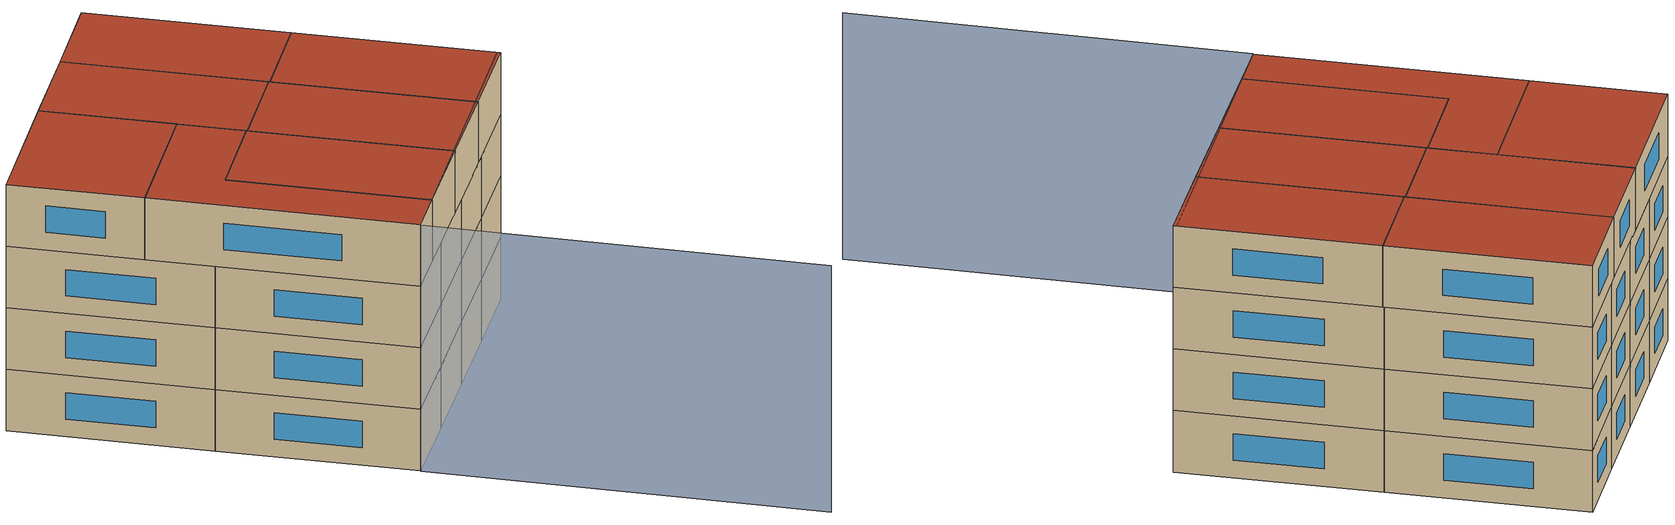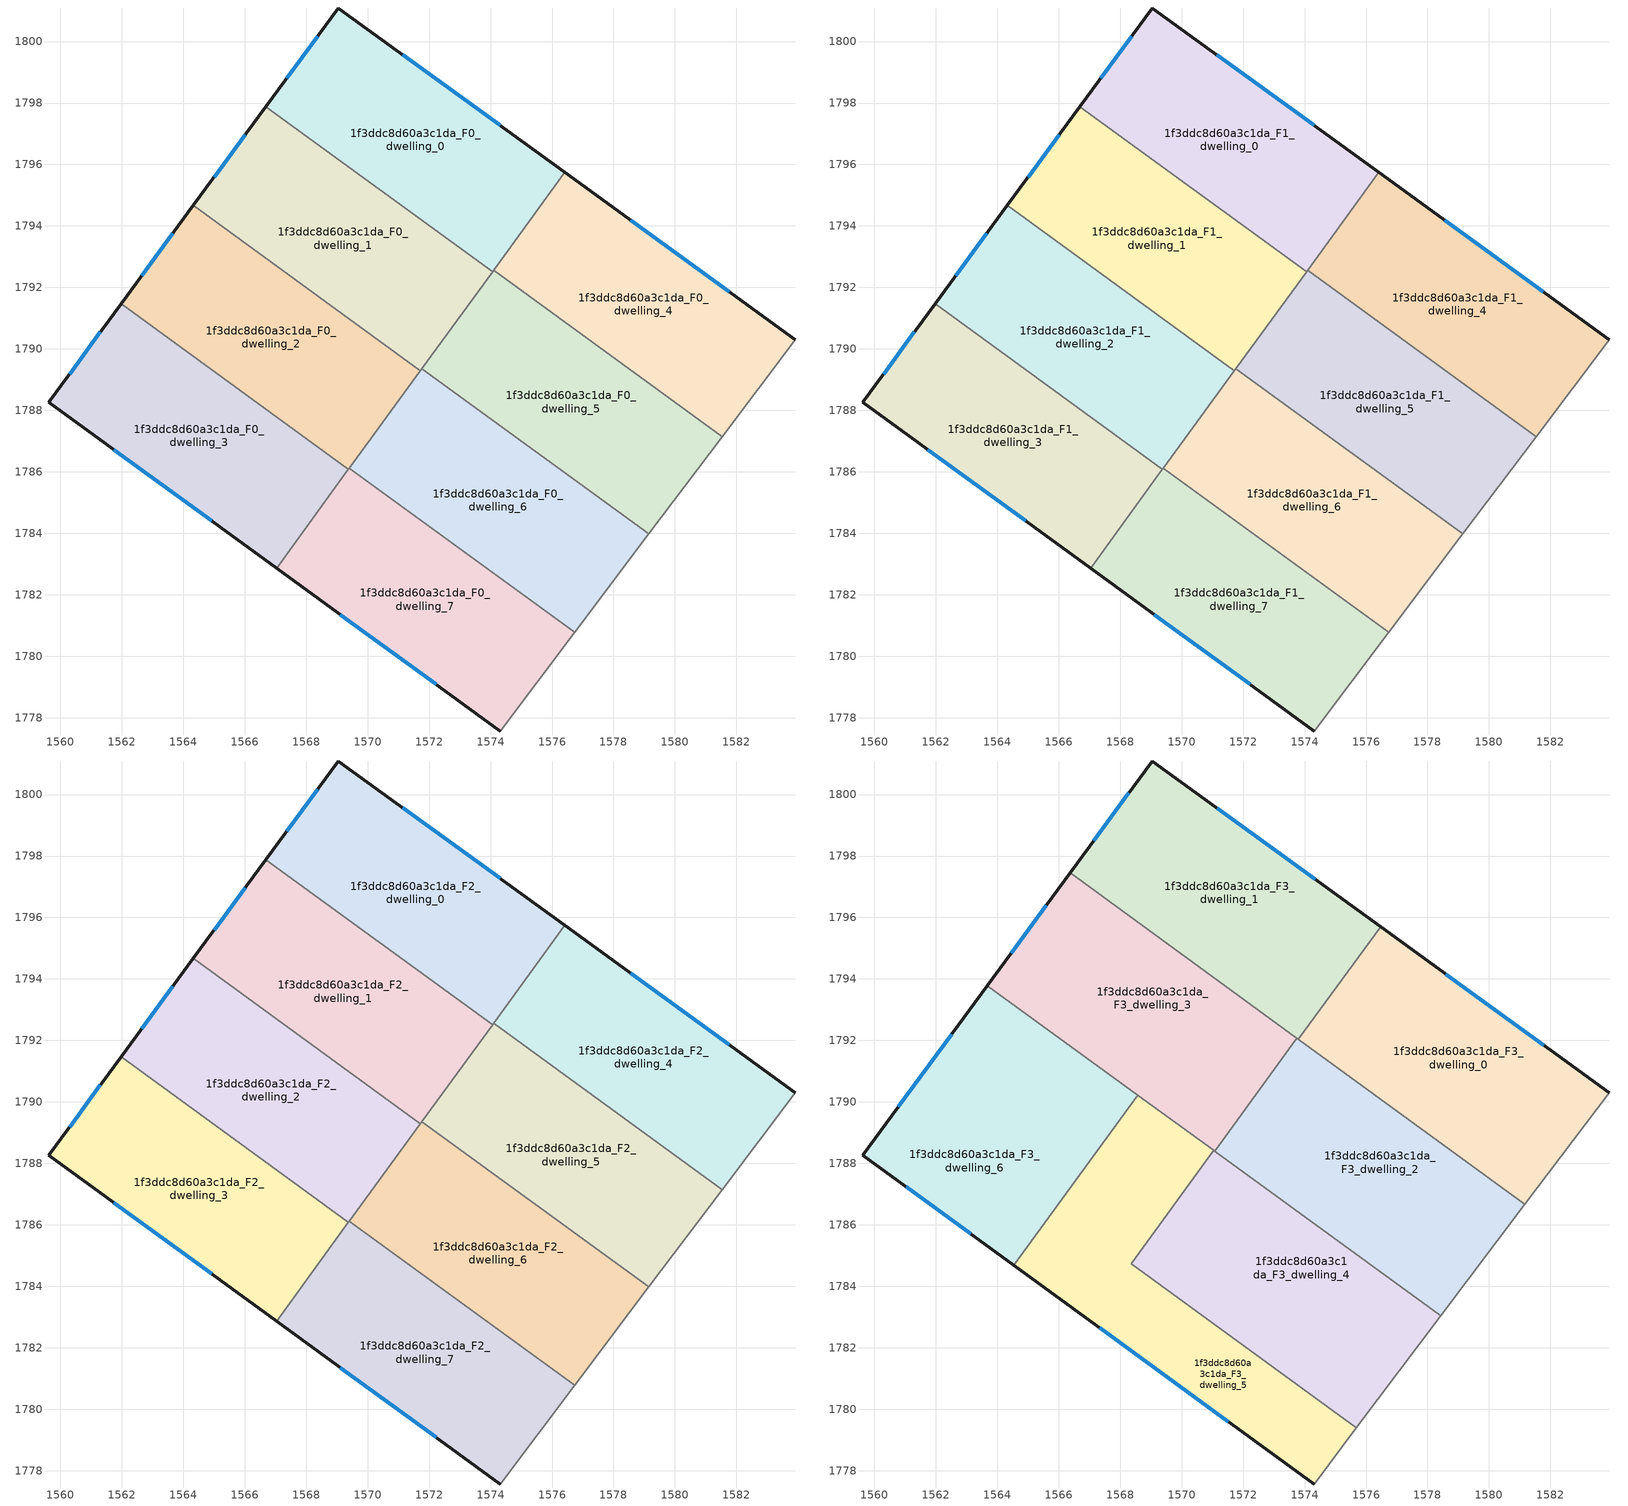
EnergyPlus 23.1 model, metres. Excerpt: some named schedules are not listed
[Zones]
1f3ddc8d60a3c1da_F0_dwelling_0
 floor ground (EU_floor_Construction): 1576.42,1795.74 1574.06,1792.51 1566.69,1797.88 1569.04,1801.09 z0
 wall outside (EU_wall_Construction): 1576.42,1795.74 1569.04,1801.09 1566.69,1797.88 z0:3
 wall to 1f3ddc8d60a3c1da_F0_dwelling_1 (EU_wall_Construction): 1566.69,1797.88 1574.06,1792.51 z0:3
 wall to 1f3ddc8d60a3c1da_F0_dwelling_4 (EU_wall_Construction): 1574.1,1792.56 1576.42,1795.74 z0:3
 wall to 1f3ddc8d60a3c1da_F0_dwelling_5 (EU_wall_Construction): 1574.06,1792.51 1574.1,1792.56 z0:3
 window (EU_Window_Construction): 1568.37,1800.17 1567.36,1798.8 / 1574.31,1797.27 1571.15,1799.56 z0.86:2.14
1f3ddc8d60a3c1da_F0_dwelling_1
 floor ground (EU_floor_Construction): 1574.06,1792.51 1571.72,1789.29 1564.33,1794.67 1566.69,1797.88 z0
 wall outside (EU_wall_Construction): 1566.69,1797.88 1564.33,1794.67 z0:3
 wall to 1f3ddc8d60a3c1da_F0_dwelling_2 (EU_wall_Construction): 1564.33,1794.67 1571.72,1789.29 z0:3
 wall to 1f3ddc8d60a3c1da_F0_dwelling_5 (EU_wall_Construction): 1571.76,1789.35 1574.06,1792.51 z0:3
 wall to 1f3ddc8d60a3c1da_F0_dwelling_6 (EU_wall_Construction): 1571.72,1789.29 1571.76,1789.35 z0:3
 window (EU_Window_Construction): 1566.01,1796.96 1565,1795.59 z0.86:2.14
1f3ddc8d60a3c1da_F0_dwelling_2
 floor ground (EU_floor_Construction): 1571.72,1789.29 1569.38,1786.07 1561.98,1791.46 1564.33,1794.67 z0
 wall outside (EU_wall_Construction): 1564.33,1794.67 1561.98,1791.46 z0:3
 wall to 1f3ddc8d60a3c1da_F0_dwelling_3 (EU_wall_Construction): 1561.98,1791.46 1569.38,1786.07 z0:3
 wall to 1f3ddc8d60a3c1da_F0_dwelling_6 (EU_wall_Construction): 1569.41,1786.12 1571.72,1789.29 z0:3
 wall to 1f3ddc8d60a3c1da_F0_dwelling_7 (EU_wall_Construction): 1569.38,1786.07 1569.41,1786.12 z0:3
 window (EU_Window_Construction): 1563.66,1793.75 1562.65,1792.38 z0.86:2.14
1f3ddc8d60a3c1da_F0_dwelling_3
 floor ground (EU_floor_Construction): 1569.38,1786.07 1567.04,1782.86 1559.63,1788.26 1561.98,1791.46 z0
 wall outside (EU_wall_Construction): 1561.98,1791.46 1559.63,1788.26 1567.04,1782.86 z0:3
 wall to 1f3ddc8d60a3c1da_F0_dwelling_7 (EU_wall_Construction): 1567.04,1782.86 1569.38,1786.07 z0:3
 window (EU_Window_Construction): 1561.74,1786.72 1564.92,1784.41 / 1561.31,1790.55 1560.3,1789.18 z0.86:2.14
1f3ddc8d60a3c1da_F0_dwelling_4
 floor ground (EU_floor_Construction): 1583.91,1790.3 1581.53,1787.15 1574.1,1792.56 1576.42,1795.74 z0
 wall outside (EU_wall_Construction): 1583.91,1790.3 1576.42,1795.74 z0:3
 wall to 1f3ddc8d60a3c1da_F0_dwelling_5 (EU_wall_Construction): 1574.1,1792.56 1581.53,1787.15 z0:3
 wall adiabatic (EU_wall_Construction): 1581.53,1787.15 1583.91,1790.3 z0:3
 window (EU_Window_Construction): 1581.77,1791.86 1578.56,1794.19 z0.86:2.14
1f3ddc8d60a3c1da_F0_dwelling_5
 floor ground (EU_floor_Construction): 1581.53,1787.15 1579.14,1783.97 1571.76,1789.35 1574.1,1792.56 z0
 wall to 1f3ddc8d60a3c1da_F0_dwelling_6 (EU_wall_Construction): 1571.76,1789.35 1579.14,1783.97 z0:3
 wall adiabatic (EU_wall_Construction): 1579.14,1783.97 1581.53,1787.15 z0:3
1f3ddc8d60a3c1da_F0_dwelling_6
 floor ground (EU_floor_Construction): 1579.14,1783.97 1576.74,1780.78 1569.41,1786.12 1571.76,1789.35 z0
 wall to 1f3ddc8d60a3c1da_F0_dwelling_7 (EU_wall_Construction): 1569.41,1786.12 1576.74,1780.78 z0:3
 wall adiabatic (EU_wall_Construction): 1576.74,1780.78 1579.14,1783.97 z0:3
1f3ddc8d60a3c1da_F0_dwelling_7
 floor ground (EU_floor_Construction): 1576.74,1780.78 1574.31,1777.56 1567.04,1782.86 1569.41,1786.12 z0
 wall outside (EU_wall_Construction): 1567.04,1782.86 1574.31,1777.56 z0:3
 wall adiabatic (EU_wall_Construction): 1574.31,1777.56 1576.74,1780.78 z0:3
 window (EU_Window_Construction): 1569.12,1781.35 1572.23,1779.08 z0.86:2.14
1f3ddc8d60a3c1da_F1_dwelling_0
 floor to 1f3ddc8d60a3c1da_F0_dwelling_0 (EU_floor_Construction): 1576.42,1795.74 1574.06,1792.51 1566.69,1797.88 1569.04,1801.09 z3
 wall outside (EU_wall_Construction): 1576.42,1795.74 1569.04,1801.09 1566.69,1797.88 z3:6
 wall to 1f3ddc8d60a3c1da_F1_dwelling_1 (EU_wall_Construction): 1566.69,1797.88 1574.06,1792.51 z3:6
 wall to 1f3ddc8d60a3c1da_F1_dwelling_4 (EU_wall_Construction): 1574.1,1792.56 1576.42,1795.74 z3:6
 wall to 1f3ddc8d60a3c1da_F1_dwelling_5 (EU_wall_Construction): 1574.06,1792.51 1574.1,1792.56 z3:6
 window (EU_Window_Construction): 1568.37,1800.17 1567.36,1798.8 / 1574.31,1797.27 1571.15,1799.56 z3.86:5.14
1f3ddc8d60a3c1da_F1_dwelling_1
 floor to 1f3ddc8d60a3c1da_F0_dwelling_1 (EU_floor_Construction): 1574.06,1792.51 1571.72,1789.29 1564.33,1794.67 1566.69,1797.88 z3
 wall outside (EU_wall_Construction): 1566.69,1797.88 1564.33,1794.67 z3:6
 wall to 1f3ddc8d60a3c1da_F1_dwelling_2 (EU_wall_Construction): 1564.33,1794.67 1571.72,1789.29 z3:6
 wall to 1f3ddc8d60a3c1da_F1_dwelling_5 (EU_wall_Construction): 1571.76,1789.35 1574.06,1792.51 z3:6
 wall to 1f3ddc8d60a3c1da_F1_dwelling_6 (EU_wall_Construction): 1571.72,1789.29 1571.76,1789.35 z3:6
 window (EU_Window_Construction): 1566.01,1796.96 1565,1795.59 z3.86:5.14
1f3ddc8d60a3c1da_F1_dwelling_2
 floor to 1f3ddc8d60a3c1da_F0_dwelling_2 (EU_floor_Construction): 1571.72,1789.29 1569.38,1786.07 1561.98,1791.46 1564.33,1794.67 z3
 wall outside (EU_wall_Construction): 1564.33,1794.67 1561.98,1791.46 z3:6
 wall to 1f3ddc8d60a3c1da_F1_dwelling_3 (EU_wall_Construction): 1561.98,1791.46 1569.38,1786.07 z3:6
 wall to 1f3ddc8d60a3c1da_F1_dwelling_6 (EU_wall_Construction): 1569.41,1786.12 1571.72,1789.29 z3:6
 wall to 1f3ddc8d60a3c1da_F1_dwelling_7 (EU_wall_Construction): 1569.38,1786.07 1569.41,1786.12 z3:6
 window (EU_Window_Construction): 1563.66,1793.75 1562.65,1792.38 z3.86:5.14
1f3ddc8d60a3c1da_F1_dwelling_3
 floor to 1f3ddc8d60a3c1da_F0_dwelling_3 (EU_floor_Construction): 1569.38,1786.07 1567.04,1782.86 1559.63,1788.26 1561.98,1791.46 z3
 wall outside (EU_wall_Construction): 1561.98,1791.46 1559.63,1788.26 1567.04,1782.86 z3:6
 wall to 1f3ddc8d60a3c1da_F1_dwelling_7 (EU_wall_Construction): 1567.04,1782.86 1569.38,1786.07 z3:6
 window (EU_Window_Construction): 1561.74,1786.72 1564.92,1784.41 / 1561.31,1790.55 1560.3,1789.18 z3.86:5.14
1f3ddc8d60a3c1da_F1_dwelling_4
 floor to 1f3ddc8d60a3c1da_F0_dwelling_4 (EU_floor_Construction): 1583.91,1790.3 1581.53,1787.15 1574.1,1792.56 1576.42,1795.74 z3
 wall outside (EU_wall_Construction): 1583.91,1790.3 1576.42,1795.74 z3:6
 wall to 1f3ddc8d60a3c1da_F1_dwelling_5 (EU_wall_Construction): 1574.1,1792.56 1581.53,1787.15 z3:6
 wall adiabatic (EU_wall_Construction): 1581.53,1787.15 1583.91,1790.3 z3:6
 window (EU_Window_Construction): 1581.77,1791.86 1578.56,1794.19 z3.86:5.14
1f3ddc8d60a3c1da_F1_dwelling_5
 floor to 1f3ddc8d60a3c1da_F0_dwelling_5 (EU_floor_Construction): 1581.53,1787.15 1579.14,1783.97 1571.76,1789.35 1574.1,1792.56 z3
 wall to 1f3ddc8d60a3c1da_F1_dwelling_6 (EU_wall_Construction): 1571.76,1789.35 1579.14,1783.97 z3:6
 wall adiabatic (EU_wall_Construction): 1579.14,1783.97 1581.53,1787.15 z3:6
1f3ddc8d60a3c1da_F1_dwelling_6
 floor to 1f3ddc8d60a3c1da_F0_dwelling_6 (EU_floor_Construction): 1579.14,1783.97 1576.74,1780.78 1569.41,1786.12 1571.76,1789.35 z3
 wall to 1f3ddc8d60a3c1da_F1_dwelling_7 (EU_wall_Construction): 1569.41,1786.12 1576.74,1780.78 z3:6
 wall adiabatic (EU_wall_Construction): 1576.74,1780.78 1579.14,1783.97 z3:6
1f3ddc8d60a3c1da_F1_dwelling_7
 floor to 1f3ddc8d60a3c1da_F0_dwelling_7 (EU_floor_Construction): 1576.74,1780.78 1574.31,1777.56 1567.04,1782.86 1569.41,1786.12 z3
 wall outside (EU_wall_Construction): 1567.04,1782.86 1574.31,1777.56 z3:6
 wall adiabatic (EU_wall_Construction): 1574.31,1777.56 1576.74,1780.78 z3:6
 window (EU_Window_Construction): 1569.12,1781.35 1572.23,1779.08 z3.86:5.14
1f3ddc8d60a3c1da_F2_dwelling_0
 floor to 1f3ddc8d60a3c1da_F1_dwelling_0 (EU_floor_Construction): 1576.42,1795.74 1574.06,1792.51 1566.69,1797.88 1569.04,1801.09 z6
 wall outside (EU_wall_Construction): 1576.42,1795.74 1569.04,1801.09 1566.69,1797.88 z6:9
 wall to 1f3ddc8d60a3c1da_F2_dwelling_1 (EU_wall_Construction): 1566.69,1797.88 1574.06,1792.51 z6:9
 wall to 1f3ddc8d60a3c1da_F2_dwelling_4 (EU_wall_Construction): 1574.1,1792.56 1576.42,1795.74 z6:9
 wall to 1f3ddc8d60a3c1da_F2_dwelling_5 (EU_wall_Construction): 1574.06,1792.51 1574.1,1792.56 z6:9
 window (EU_Window_Construction): 1568.37,1800.17 1567.36,1798.8 / 1574.31,1797.27 1571.15,1799.56 z6.86:8.14
1f3ddc8d60a3c1da_F2_dwelling_1
 floor to 1f3ddc8d60a3c1da_F1_dwelling_1 (EU_floor_Construction): 1574.06,1792.51 1571.72,1789.29 1564.33,1794.67 1566.69,1797.88 z6
 wall outside (EU_wall_Construction): 1566.69,1797.88 1564.33,1794.67 z6:9
 wall to 1f3ddc8d60a3c1da_F2_dwelling_2 (EU_wall_Construction): 1564.33,1794.67 1571.72,1789.29 z6:9
 wall to 1f3ddc8d60a3c1da_F2_dwelling_5 (EU_wall_Construction): 1571.76,1789.35 1574.06,1792.51 z6:9
 wall to 1f3ddc8d60a3c1da_F2_dwelling_6 (EU_wall_Construction): 1571.72,1789.29 1571.76,1789.35 z6:9
 window (EU_Window_Construction): 1566.01,1796.96 1565,1795.59 z6.86:8.14
1f3ddc8d60a3c1da_F2_dwelling_2
 floor to 1f3ddc8d60a3c1da_F1_dwelling_2 (EU_floor_Construction): 1571.72,1789.29 1569.38,1786.07 1561.98,1791.46 1564.33,1794.67 z6
 wall outside (EU_wall_Construction): 1564.33,1794.67 1561.98,1791.46 z6:9
 wall to 1f3ddc8d60a3c1da_F2_dwelling_3 (EU_wall_Construction): 1561.98,1791.46 1569.38,1786.07 z6:9
 wall to 1f3ddc8d60a3c1da_F2_dwelling_6 (EU_wall_Construction): 1569.41,1786.12 1571.72,1789.29 z6:9
 wall to 1f3ddc8d60a3c1da_F2_dwelling_7 (EU_wall_Construction): 1569.38,1786.07 1569.41,1786.12 z6:9
 window (EU_Window_Construction): 1563.66,1793.75 1562.65,1792.38 z6.86:8.14
1f3ddc8d60a3c1da_F2_dwelling_3
 floor to 1f3ddc8d60a3c1da_F1_dwelling_3 (EU_floor_Construction): 1569.38,1786.07 1567.04,1782.86 1559.63,1788.26 1561.98,1791.46 z6
 wall outside (EU_wall_Construction): 1561.98,1791.46 1559.63,1788.26 1567.04,1782.86 z6:9
 wall to 1f3ddc8d60a3c1da_F2_dwelling_7 (EU_wall_Construction): 1567.04,1782.86 1569.38,1786.07 z6:9
 window (EU_Window_Construction): 1561.74,1786.72 1564.92,1784.41 / 1561.31,1790.55 1560.3,1789.18 z6.86:8.14
1f3ddc8d60a3c1da_F2_dwelling_4
 floor to 1f3ddc8d60a3c1da_F1_dwelling_4 (EU_floor_Construction): 1583.91,1790.3 1581.53,1787.15 1574.1,1792.56 1576.42,1795.74 z6
 wall outside (EU_wall_Construction): 1583.91,1790.3 1576.42,1795.74 z6:9
 wall to 1f3ddc8d60a3c1da_F2_dwelling_5 (EU_wall_Construction): 1574.1,1792.56 1581.53,1787.15 z6:9
 wall adiabatic (EU_wall_Construction): 1581.53,1787.15 1583.91,1790.3 z6:9
 window (EU_Window_Construction): 1581.77,1791.86 1578.56,1794.19 z6.86:8.14
 ceiling adiabatic (EU_roof_Construction): 1581.53,1787.15 1583.91,1790.3 1576.47,1795.7 1574.15,1792.52 z9
1f3ddc8d60a3c1da_F2_dwelling_5
 floor to 1f3ddc8d60a3c1da_F1_dwelling_5 (EU_floor_Construction): 1581.53,1787.15 1579.14,1783.97 1571.76,1789.35 1574.1,1792.56 z6
 wall to 1f3ddc8d60a3c1da_F2_dwelling_6 (EU_wall_Construction): 1571.76,1789.35 1579.14,1783.97 z6:9
 wall adiabatic (EU_wall_Construction): 1579.14,1783.97 1581.53,1787.15 z6:9
 ceiling adiabatic (EU_roof_Construction): 1579.14,1783.97 1581.53,1787.15 1581.17,1786.67 1573.75,1792.08 1571.76,1789.35 z9
1f3ddc8d60a3c1da_F2_dwelling_6
 floor to 1f3ddc8d60a3c1da_F1_dwelling_6 (EU_floor_Construction): 1579.14,1783.97 1576.74,1780.78 1569.41,1786.12 1571.76,1789.35 z6
 wall to 1f3ddc8d60a3c1da_F2_dwelling_7 (EU_wall_Construction): 1569.41,1786.12 1576.74,1780.78 z6:9
 wall adiabatic (EU_wall_Construction): 1576.74,1780.78 1579.14,1783.97 z6:9
1f3ddc8d60a3c1da_F2_dwelling_7
 floor to 1f3ddc8d60a3c1da_F1_dwelling_7 (EU_floor_Construction): 1576.74,1780.78 1574.31,1777.56 1567.04,1782.86 1569.41,1786.12 z6
 wall outside (EU_wall_Construction): 1567.04,1782.86 1574.31,1777.56 z6:9
 wall adiabatic (EU_wall_Construction): 1574.31,1777.56 1576.74,1780.78 z6:9
 window (EU_Window_Construction): 1569.12,1781.35 1572.23,1779.08 z6.86:8.14
1f3ddc8d60a3c1da_F3_dwelling_0
 floor adiabatic (EU_floor_Construction): 1583.91,1790.3 1581.53,1787.15 1574.15,1792.52 1576.47,1795.7 z9
 floor to 1f3ddc8d60a3c1da_F2_dwelling_5 (EU_floor_Construction): 1581.53,1787.15 1581.17,1786.67 1573.8,1792.04 1574.15,1792.52 z9
 wall outside (EU_wall_Construction): 1583.91,1790.3 1576.47,1795.7 z9:12
 wall adiabatic (EU_wall_Construction): 1581.17,1786.67 1583.91,1790.3 z9:12
 wall to 1f3ddc8d60a3c1da_F3_dwelling_1 (EU_wall_Construction): 1576.47,1795.7 1573.8,1792.04 z9:12
 wall to 1f3ddc8d60a3c1da_F3_dwelling_2 (EU_wall_Construction): 1573.8,1792.04 1581.17,1786.67 z9:12
 window (EU_Window_Construction): 1581.78,1791.85 1578.6,1794.16 z9.86:11.14
 roof outside (EU_roof_Construction): 1581.17,1786.67 1583.91,1790.3 1576.47,1795.7 1573.8,1792.04 z12
1f3ddc8d60a3c1da_F3_dwelling_1
 floor to 1f3ddc8d60a3c1da_F2_dwelling_0 (EU_floor_Construction): 1576.42,1795.74 1574.06,1792.51 1566.69,1797.88 1569.04,1801.09 z9
 floor to 1f3ddc8d60a3c1da_F2_dwelling_1 (EU_floor_Construction): 1574.06,1792.51 1573.75,1792.08 1566.37,1797.45 1566.69,1797.88 z9
 floor to 1f3ddc8d60a3c1da_F2_dwelling_4 (EU_floor_Construction): 1576.47,1795.7 1574.15,1792.52 1574.1,1792.56 1576.42,1795.74 z9
 floor to 1f3ddc8d60a3c1da_F2_dwelling_5 (EU_floor_Construction): 1574.15,1792.52 1573.8,1792.04 1573.75,1792.08 1574.1,1792.56 z9
 wall outside (EU_wall_Construction): 1576.47,1795.7 1569.04,1801.09 1566.37,1797.45 z9:12
 wall to 1f3ddc8d60a3c1da_F3_dwelling_3 (EU_wall_Construction): 1566.37,1797.45 1573.75,1792.07 z9:12
 wall to 1f3ddc8d60a3c1da_F3_dwelling_2 (EU_wall_Construction): 1573.75,1792.07 1573.8,1792.04 z9:12
 window (EU_Window_Construction): 1574.35,1797.24 1571.17,1799.55 / 1568.28,1800.05 1567.13,1798.49 z9.86:11.14
 roof outside (EU_roof_Construction): 1573.8,1792.04 1576.47,1795.7 1569.04,1801.09 1566.37,1797.45 z12
1f3ddc8d60a3c1da_F3_dwelling_2
 floor adiabatic (EU_floor_Construction): 1581.17,1786.67 1579.14,1783.97 1571.77,1789.35 1573.75,1792.07 z9
 floor to 1f3ddc8d60a3c1da_F2_dwelling_6 (EU_floor_Construction): 1579.14,1783.97 1578.43,1783.04 1571.08,1788.4 1571.77,1789.35 z9
 wall adiabatic (EU_wall_Construction): 1578.43,1783.04 1581.17,1786.67 z9:12
 wall to 1f3ddc8d60a3c1da_F3_dwelling_3 (EU_wall_Construction): 1573.75,1792.07 1571.08,1788.4 z9:12
 wall to 1f3ddc8d60a3c1da_F3_dwelling_4 (EU_wall_Construction): 1571.08,1788.4 1578.43,1783.04 z9:12
 roof outside (EU_roof_Construction): 1578.43,1783.04 1581.17,1786.67 1573.75,1792.07 1571.08,1788.4 z12
1f3ddc8d60a3c1da_F3_dwelling_3
 floor to 1f3ddc8d60a3c1da_F2_dwelling_1 (EU_floor_Construction): 1573.75,1792.08 1571.72,1789.29 1564.33,1794.67 1566.37,1797.45 z9
 floor to 1f3ddc8d60a3c1da_F2_dwelling_2 (EU_floor_Construction): 1571.72,1789.29 1571.07,1788.4 1563.68,1793.78 1564.33,1794.67 z9
 wall outside (EU_wall_Construction): 1566.37,1797.45 1563.68,1793.78 z9:12
 wall to 1f3ddc8d60a3c1da_F3_dwelling_6 (EU_wall_Construction): 1563.68,1793.78 1568.58,1790.22 z9:12
 wall to 1f3ddc8d60a3c1da_F3_dwelling_5 (EU_wall_Construction): 1568.58,1790.22 1571.04,1788.42 z9:12
 wall to 1f3ddc8d60a3c1da_F3_dwelling_4 (EU_wall_Construction): 1571.04,1788.42 1571.08,1788.4 z9:12
 window (EU_Window_Construction): 1565.6,1796.4 1564.45,1794.83 z9.86:11.14
 roof outside (EU_roof_Construction): 1571.08,1788.4 1573.75,1792.07 1566.37,1797.45 1563.68,1793.78 z12
1f3ddc8d60a3c1da_F3_dwelling_4
 floor to 1f3ddc8d60a3c1da_F2_dwelling_6 (EU_floor_Construction): 1578.43,1783.04 1576.74,1780.78 1569.41,1786.12 1571.07,1788.4 z9
 floor to 1f3ddc8d60a3c1da_F2_dwelling_3 (EU_floor_Construction): 1569.38,1786.07 1568.38,1784.71 1568.35,1784.74 1569.34,1786.1 z9
 floor to 1f3ddc8d60a3c1da_F2_dwelling_7 (EU_floor_Construction): 1576.74,1780.78 1575.69,1779.39 1568.38,1784.71 1569.41,1786.12 z9
 floor to 1f3ddc8d60a3c1da_F2_dwelling_2 (EU_floor_Construction): 1571.07,1788.4 1569.38,1786.07 1569.34,1786.1 1571.04,1788.42 z9
 wall adiabatic (EU_wall_Construction): 1575.69,1779.39 1578.43,1783.04 z9:12
 wall to 1f3ddc8d60a3c1da_F3_dwelling_5 (EU_wall_Construction): 1571.04,1788.42 1568.35,1784.74 1575.69,1779.39 z9:12
 roof outside (EU_roof_Construction): 1575.69,1779.39 1578.43,1783.04 1571.04,1788.42 1568.35,1784.74 z12
1f3ddc8d60a3c1da_F3_dwelling_5
 floor to 1f3ddc8d60a3c1da_F2_dwelling_3 (EU_floor_Construction): 1569.34,1786.1 1568.35,1784.74 1568.38,1784.71 1567.04,1782.86 1564.54,1784.68 1566.88,1787.89 z9
 floor to 1f3ddc8d60a3c1da_F2_dwelling_7 (EU_floor_Construction): 1575.69,1779.39 1574.31,1777.56 1567.04,1782.86 1568.38,1784.71 z9
 floor to 1f3ddc8d60a3c1da_F2_dwelling_2 (EU_floor_Construction): 1571.04,1788.42 1569.34,1786.1 1566.88,1787.89 1568.58,1790.22 z9
 wall outside (EU_wall_Construction): 1564.54,1784.68 1574.31,1777.56 z9:12
 wall adiabatic (EU_wall_Construction): 1574.31,1777.56 1575.69,1779.39 z9:12
 wall to 1f3ddc8d60a3c1da_F3_dwelling_6 (EU_wall_Construction): 1568.58,1790.22 1564.54,1784.68 z9:12
 window (EU_Window_Construction): 1567.33,1782.65 1571.52,1779.6 z9.86:11.14
 roof outside (EU_roof_Construction): 1574.31,1777.56 1575.69,1779.39 1568.35,1784.74 1571.04,1788.42 1568.58,1790.22 1564.54,1784.68 z12
1f3ddc8d60a3c1da_F3_dwelling_6
 floor to 1f3ddc8d60a3c1da_F2_dwelling_2 (EU_floor_Construction): 1568.58,1790.22 1566.88,1787.89 1561.98,1791.46 1563.68,1793.78 z9
 floor to 1f3ddc8d60a3c1da_F2_dwelling_3 (EU_floor_Construction): 1566.88,1787.89 1564.54,1784.68 1559.63,1788.26 1561.98,1791.46 z9
 wall outside (EU_wall_Construction): 1563.68,1793.78 1559.63,1788.26 1564.54,1784.68 z9:12
 window (EU_Window_Construction): 1561.03,1787.24 1563.14,1785.7 / 1562.52,1792.21 1560.78,1789.84 z9.86:11.14
 roof outside (EU_roof_Construction): 1564.54,1784.68 1568.58,1790.22 1563.68,1793.78 1559.63,1788.26 z12
shading: 1588.77,1766.85 1574.29,1777.53 / 1574.29,1777.53 1583.74,1790.35 z0:12
[Building]
EU S2 Campaign: North Axis=0; Terrain=City; Solar Distribution=FullExterior
[Site:Location]
Helsinki-Vantaa.AP: Latitude=60.317; Longitude=24.963; Time Zone=2; Elevation=54.6
[SizingPeriod:WeatherFileDays]
AnnualSizingPeriod: Begin Month=1; Begin Day of Month=1; End Month=12; End Day of Month=31; Day of Week for Start Day=Monday; Use Weather File Daylight Saving Period=No; Use Weather File Rain and Snow Indicators=No
[MATERIAL]
EU_InternalMass_Material: Roughness=MediumRough; Thickness=0.1; Conductivity=1; Density=1800; Specific Heat=900; Thermal Absorptance=0.9; Solar Absorptance=0.7; Visible Absorptance=0.7
[MATERIAL:NOMASS] Roughness=MediumRough; Thermal Absorptance=0.9; Solar Absorptance=0.7; Visible Absorptance=0.7
Name | Thermal Resistance
EU_wall_NoMass | 1.10183
EU_roof_NoMass; EU_floor_NoMass | 1.70606
[WINDOWMATERIAL:SIMPLEGLAZINGSYSTEM]
EU_Window_SimpleGlazing: UFactor=3.11035; Solar Heat Gain Coefficient=0.8; Visible Transmittance=0.8
[CONSTRUCTION]
EU_wall_Construction: EU_wall_NoMass
EU_roof_Construction: EU_roof_NoMass
EU_floor_Construction: EU_floor_NoMass
EU_Window_Construction: EU_Window_SimpleGlazing
EU_InternalMass_Construction: EU_InternalMass_Material
[ZONE] Type=1; Multiplier=1; Ceiling Height=autocalculate; Floor Area=autocalculate; Part of Total Floor Area=Yes
Name | Volume
1f3ddc8d60a3c1da_F0_dwelling_0; 1f3ddc8d60a3c1da_F1_dwelling_0; 1f3ddc8d60a3c1da_F2_dwelling_0 | 109.147
1f3ddc8d60a3c1da_F3_dwelling_0 | 124.743
1f3ddc8d60a3c1da_F0_dwelling_1; 1f3ddc8d60a3c1da_F1_dwelling_1; 1f3ddc8d60a3c1da_F2_dwelling_1; 1f3ddc8d60a3c1da_F0_dwelling_7; 1f3ddc8d60a3c1da_F1_dwelling_7; 1f3ddc8d60a3c1da_F2_dwelling_7 | 109.14
1f3ddc8d60a3c1da_F3_dwelling_1 | 124.74
1f3ddc8d60a3c1da_F0_dwelling_2; 1f3ddc8d60a3c1da_F1_dwelling_2; 1f3ddc8d60a3c1da_F2_dwelling_2; 1f3ddc8d60a3c1da_F0_dwelling_3; 1f3ddc8d60a3c1da_F1_dwelling_3; 1f3ddc8d60a3c1da_F2_dwelling_3 | 109.143
1f3ddc8d60a3c1da_F3_dwelling_2 | 124.723
1f3ddc8d60a3c1da_F3_dwelling_3 | 124.733
1f3ddc8d60a3c1da_F0_dwelling_4; 1f3ddc8d60a3c1da_F1_dwelling_4; 1f3ddc8d60a3c1da_F2_dwelling_4 | 109.144
1f3ddc8d60a3c1da_F3_dwelling_4 | 124.736
1f3ddc8d60a3c1da_F0_dwelling_5; 1f3ddc8d60a3c1da_F1_dwelling_5; 1f3ddc8d60a3c1da_F2_dwelling_5 | 109.131
1f3ddc8d60a3c1da_F3_dwelling_5 | 124.728
1f3ddc8d60a3c1da_F0_dwelling_6; 1f3ddc8d60a3c1da_F1_dwelling_6; 1f3ddc8d60a3c1da_F2_dwelling_6 | 109.139
1f3ddc8d60a3c1da_F3_dwelling_6 | 124.744
[INTERNALMASS] Construction=EU_InternalMass_Construction
Name | Zone or ZoneList | Surface Area
1f3ddc8d60a3c1da_F0_dwelling_0_EU_InternalMass | 1f3ddc8d60a3c1da_F0_dwelling_0 | 36.3824
1f3ddc8d60a3c1da_F0_dwelling_1_EU_InternalMass | 1f3ddc8d60a3c1da_F0_dwelling_1 | 36.3804
1f3ddc8d60a3c1da_F0_dwelling_2_EU_InternalMass | 1f3ddc8d60a3c1da_F0_dwelling_2 | 36.381
1f3ddc8d60a3c1da_F0_dwelling_3_EU_InternalMass | 1f3ddc8d60a3c1da_F0_dwelling_3 | 36.3808
1f3ddc8d60a3c1da_F0_dwelling_4_EU_InternalMass | 1f3ddc8d60a3c1da_F0_dwelling_4 | 36.3813
1f3ddc8d60a3c1da_F0_dwelling_5_EU_InternalMass | 1f3ddc8d60a3c1da_F0_dwelling_5 | 36.3771
1f3ddc8d60a3c1da_F0_dwelling_6_EU_InternalMass | 1f3ddc8d60a3c1da_F0_dwelling_6 | 36.3791
1f3ddc8d60a3c1da_F0_dwelling_7_EU_InternalMass | 1f3ddc8d60a3c1da_F0_dwelling_7 | 36.38
1f3ddc8d60a3c1da_F1_dwelling_0_EU_InternalMass | 1f3ddc8d60a3c1da_F1_dwelling_0 | 36.3824
1f3ddc8d60a3c1da_F1_dwelling_1_EU_InternalMass | 1f3ddc8d60a3c1da_F1_dwelling_1 | 36.3804
1f3ddc8d60a3c1da_F1_dwelling_2_EU_InternalMass | 1f3ddc8d60a3c1da_F1_dwelling_2 | 36.381
1f3ddc8d60a3c1da_F1_dwelling_3_EU_InternalMass | 1f3ddc8d60a3c1da_F1_dwelling_3 | 36.3808
1f3ddc8d60a3c1da_F1_dwelling_4_EU_InternalMass | 1f3ddc8d60a3c1da_F1_dwelling_4 | 36.3813
1f3ddc8d60a3c1da_F1_dwelling_5_EU_InternalMass | 1f3ddc8d60a3c1da_F1_dwelling_5 | 36.3771
1f3ddc8d60a3c1da_F1_dwelling_6_EU_InternalMass | 1f3ddc8d60a3c1da_F1_dwelling_6 | 36.3791
1f3ddc8d60a3c1da_F1_dwelling_7_EU_InternalMass | 1f3ddc8d60a3c1da_F1_dwelling_7 | 36.38
1f3ddc8d60a3c1da_F2_dwelling_0_EU_InternalMass | 1f3ddc8d60a3c1da_F2_dwelling_0 | 36.3824
1f3ddc8d60a3c1da_F2_dwelling_1_EU_InternalMass | 1f3ddc8d60a3c1da_F2_dwelling_1 | 36.3804
1f3ddc8d60a3c1da_F2_dwelling_2_EU_InternalMass | 1f3ddc8d60a3c1da_F2_dwelling_2 | 36.381
1f3ddc8d60a3c1da_F2_dwelling_3_EU_InternalMass | 1f3ddc8d60a3c1da_F2_dwelling_3 | 36.3808
1f3ddc8d60a3c1da_F2_dwelling_4_EU_InternalMass | 1f3ddc8d60a3c1da_F2_dwelling_4 | 36.3813
1f3ddc8d60a3c1da_F2_dwelling_5_EU_InternalMass | 1f3ddc8d60a3c1da_F2_dwelling_5 | 36.3771
1f3ddc8d60a3c1da_F2_dwelling_6_EU_InternalMass | 1f3ddc8d60a3c1da_F2_dwelling_6 | 36.3791
1f3ddc8d60a3c1da_F2_dwelling_7_EU_InternalMass | 1f3ddc8d60a3c1da_F2_dwelling_7 | 36.38
1f3ddc8d60a3c1da_F3_dwelling_0_EU_InternalMass | 1f3ddc8d60a3c1da_F3_dwelling_0 | 41.5823
1f3ddc8d60a3c1da_F3_dwelling_1_EU_InternalMass | 1f3ddc8d60a3c1da_F3_dwelling_1 | 41.579
1f3ddc8d60a3c1da_F3_dwelling_2_EU_InternalMass | 1f3ddc8d60a3c1da_F3_dwelling_2 | 41.5751
1f3ddc8d60a3c1da_F3_dwelling_3_EU_InternalMass | 1f3ddc8d60a3c1da_F3_dwelling_3 | 41.5761
1f3ddc8d60a3c1da_F3_dwelling_4_EU_InternalMass | 1f3ddc8d60a3c1da_F3_dwelling_4 | 41.5791
1f3ddc8d60a3c1da_F3_dwelling_5_EU_InternalMass | 1f3ddc8d60a3c1da_F3_dwelling_5 | 41.5759
1f3ddc8d60a3c1da_F3_dwelling_6_EU_InternalMass | 1f3ddc8d60a3c1da_F3_dwelling_6 | 41.5799
[OTHEREQUIPMENT] Fuel Type=Electricity; Design Level Calculation Method=Watts/Area; Power per Zone Floor Area=1; Fraction Latent=0; Fraction Radiant=0; Fraction Lost=0; Carbon Dioxide Generation Rate=0; EndUse Subcategory=EU_Step8_InternalGains
Name | Zone or ZoneList or Space or SpaceList | Schedule
EU_Step8_InternalGain_1f3ddc8d60a3c1da_F0_dwelling_0_f000 | 1f3ddc8d60a3c1da_F0_dwelling_0 | EU_Step8_GainSchedule_1f3ddc8d60a3c1da_F0_dwelling_0_f000
EU_Step8_InternalGain_1f3ddc8d60a3c1da_F0_dwelling_1_f000 | 1f3ddc8d60a3c1da_F0_dwelling_1 | EU_Step8_GainSchedule_1f3ddc8d60a3c1da_F0_dwelling_1_f000
EU_Step8_InternalGain_1f3ddc8d60a3c1da_F0_dwelling_2_f000 | 1f3ddc8d60a3c1da_F0_dwelling_2 | EU_Step8_GainSchedule_1f3ddc8d60a3c1da_F0_dwelling_2_f000
EU_Step8_InternalGain_1f3ddc8d60a3c1da_F0_dwelling_3_f000 | 1f3ddc8d60a3c1da_F0_dwelling_3 | EU_Step8_GainSchedule_1f3ddc8d60a3c1da_F0_dwelling_3_f000
EU_Step8_InternalGain_1f3ddc8d60a3c1da_F0_dwelling_4_f000 | 1f3ddc8d60a3c1da_F0_dwelling_4 | EU_Step8_GainSchedule_1f3ddc8d60a3c1da_F0_dwelling_4_f000
EU_Step8_InternalGain_1f3ddc8d60a3c1da_F0_dwelling_5_f000 | 1f3ddc8d60a3c1da_F0_dwelling_5 | EU_Step8_GainSchedule_1f3ddc8d60a3c1da_F0_dwelling_5_f000
EU_Step8_InternalGain_1f3ddc8d60a3c1da_F0_dwelling_6_f000 | 1f3ddc8d60a3c1da_F0_dwelling_6 | EU_Step8_GainSchedule_1f3ddc8d60a3c1da_F0_dwelling_6_f000
EU_Step8_InternalGain_1f3ddc8d60a3c1da_F0_dwelling_7_f000 | 1f3ddc8d60a3c1da_F0_dwelling_7 | EU_Step8_GainSchedule_1f3ddc8d60a3c1da_F0_dwelling_7_f000
EU_Step8_InternalGain_1f3ddc8d60a3c1da_F1_dwelling_0_f000 | 1f3ddc8d60a3c1da_F1_dwelling_0 | EU_Step8_GainSchedule_1f3ddc8d60a3c1da_F1_dwelling_0_f000
EU_Step8_InternalGain_1f3ddc8d60a3c1da_F1_dwelling_1_f000 | 1f3ddc8d60a3c1da_F1_dwelling_1 | EU_Step8_GainSchedule_1f3ddc8d60a3c1da_F1_dwelling_1_f000
EU_Step8_InternalGain_1f3ddc8d60a3c1da_F1_dwelling_2_f000 | 1f3ddc8d60a3c1da_F1_dwelling_2 | EU_Step8_GainSchedule_1f3ddc8d60a3c1da_F1_dwelling_2_f000
EU_Step8_InternalGain_1f3ddc8d60a3c1da_F1_dwelling_3_f000 | 1f3ddc8d60a3c1da_F1_dwelling_3 | EU_Step8_GainSchedule_1f3ddc8d60a3c1da_F1_dwelling_3_f000
EU_Step8_InternalGain_1f3ddc8d60a3c1da_F1_dwelling_4_f000 | 1f3ddc8d60a3c1da_F1_dwelling_4 | EU_Step8_GainSchedule_1f3ddc8d60a3c1da_F1_dwelling_4_f000
EU_Step8_InternalGain_1f3ddc8d60a3c1da_F1_dwelling_5_f000 | 1f3ddc8d60a3c1da_F1_dwelling_5 | EU_Step8_GainSchedule_1f3ddc8d60a3c1da_F1_dwelling_5_f000
EU_Step8_InternalGain_1f3ddc8d60a3c1da_F1_dwelling_6_f000 | 1f3ddc8d60a3c1da_F1_dwelling_6 | EU_Step8_GainSchedule_1f3ddc8d60a3c1da_F1_dwelling_6_f000
EU_Step8_InternalGain_1f3ddc8d60a3c1da_F1_dwelling_7_f000 | 1f3ddc8d60a3c1da_F1_dwelling_7 | EU_Step8_GainSchedule_1f3ddc8d60a3c1da_F1_dwelling_7_f000
EU_Step8_InternalGain_1f3ddc8d60a3c1da_F2_dwelling_0_f000 | 1f3ddc8d60a3c1da_F2_dwelling_0 | EU_Step8_GainSchedule_1f3ddc8d60a3c1da_F2_dwelling_0_f000
EU_Step8_InternalGain_1f3ddc8d60a3c1da_F2_dwelling_1_f000 | 1f3ddc8d60a3c1da_F2_dwelling_1 | EU_Step8_GainSchedule_1f3ddc8d60a3c1da_F2_dwelling_1_f000
EU_Step8_InternalGain_1f3ddc8d60a3c1da_F2_dwelling_2_f000 | 1f3ddc8d60a3c1da_F2_dwelling_2 | EU_Step8_GainSchedule_1f3ddc8d60a3c1da_F2_dwelling_2_f000
EU_Step8_InternalGain_1f3ddc8d60a3c1da_F2_dwelling_3_f000 | 1f3ddc8d60a3c1da_F2_dwelling_3 | EU_Step8_GainSchedule_1f3ddc8d60a3c1da_F2_dwelling_3_f000
EU_Step8_InternalGain_1f3ddc8d60a3c1da_F2_dwelling_4_f000 | 1f3ddc8d60a3c1da_F2_dwelling_4 | EU_Step8_GainSchedule_1f3ddc8d60a3c1da_F2_dwelling_4_f000
EU_Step8_InternalGain_1f3ddc8d60a3c1da_F2_dwelling_5_f000 | 1f3ddc8d60a3c1da_F2_dwelling_5 | EU_Step8_GainSchedule_1f3ddc8d60a3c1da_F2_dwelling_5_f000
EU_Step8_InternalGain_1f3ddc8d60a3c1da_F2_dwelling_6_f000 | 1f3ddc8d60a3c1da_F2_dwelling_6 | EU_Step8_GainSchedule_1f3ddc8d60a3c1da_F2_dwelling_6_f000
EU_Step8_InternalGain_1f3ddc8d60a3c1da_F2_dwelling_7_f000 | 1f3ddc8d60a3c1da_F2_dwelling_7 | EU_Step8_GainSchedule_1f3ddc8d60a3c1da_F2_dwelling_7_f000
EU_Step8_InternalGain_1f3ddc8d60a3c1da_F3_dwelling_0_f000 | 1f3ddc8d60a3c1da_F3_dwelling_0 | EU_Step8_GainSchedule_1f3ddc8d60a3c1da_F3_dwelling_0_f000
EU_Step8_InternalGain_1f3ddc8d60a3c1da_F3_dwelling_1_f000 | 1f3ddc8d60a3c1da_F3_dwelling_1 | EU_Step8_GainSchedule_1f3ddc8d60a3c1da_F3_dwelling_1_f000
EU_Step8_InternalGain_1f3ddc8d60a3c1da_F3_dwelling_2_f000 | 1f3ddc8d60a3c1da_F3_dwelling_2 | EU_Step8_GainSchedule_1f3ddc8d60a3c1da_F3_dwelling_2_f000
EU_Step8_InternalGain_1f3ddc8d60a3c1da_F3_dwelling_3_f000 | 1f3ddc8d60a3c1da_F3_dwelling_3 | EU_Step8_GainSchedule_1f3ddc8d60a3c1da_F3_dwelling_3_f000
EU_Step8_InternalGain_1f3ddc8d60a3c1da_F3_dwelling_4_f000 | 1f3ddc8d60a3c1da_F3_dwelling_4 | EU_Step8_GainSchedule_1f3ddc8d60a3c1da_F3_dwelling_4_f000
EU_Step8_InternalGain_1f3ddc8d60a3c1da_F3_dwelling_5_f000 | 1f3ddc8d60a3c1da_F3_dwelling_5 | EU_Step8_GainSchedule_1f3ddc8d60a3c1da_F3_dwelling_5_f000
EU_Step8_InternalGain_1f3ddc8d60a3c1da_F3_dwelling_6_f000 | 1f3ddc8d60a3c1da_F3_dwelling_6 | EU_Step8_GainSchedule_1f3ddc8d60a3c1da_F3_dwelling_6_f000
[ZONEVENTILATION:DESIGNFLOWRATE] Schedule=EU_AlwaysOn; Design Flow Rate Calculation Method=AirChanges/Hour; Air Changes per Hour=0.756316; Ventilation Type=Natural; Fan Pressure Rise=0; Fan Total Efficiency=1; Constant Term Coefficient=1; Temperature Term Coefficient=0; Velocity Term Coefficient=0; Velocity Squared Term Coefficient=0; Minimum Indoor Temperature=-100; Maximum Indoor Temperature=100; Delta Temperature=-100; Minimum Outdoor Temperature=-100; Maximum Outdoor Temperature=100; Maximum Wind Speed=40
Name | Zone or ZoneList or Space or SpaceList
EU_ConstantAir_1f3ddc8d60a3c1da_F0_dwelling_0 | 1f3ddc8d60a3c1da_F0_dwelling_0
EU_ConstantAir_1f3ddc8d60a3c1da_F0_dwelling_1 | 1f3ddc8d60a3c1da_F0_dwelling_1
EU_ConstantAir_1f3ddc8d60a3c1da_F0_dwelling_2 | 1f3ddc8d60a3c1da_F0_dwelling_2
EU_ConstantAir_1f3ddc8d60a3c1da_F0_dwelling_3 | 1f3ddc8d60a3c1da_F0_dwelling_3
EU_ConstantAir_1f3ddc8d60a3c1da_F0_dwelling_4 | 1f3ddc8d60a3c1da_F0_dwelling_4
EU_ConstantAir_1f3ddc8d60a3c1da_F0_dwelling_5 | 1f3ddc8d60a3c1da_F0_dwelling_5
EU_ConstantAir_1f3ddc8d60a3c1da_F0_dwelling_6 | 1f3ddc8d60a3c1da_F0_dwelling_6
EU_ConstantAir_1f3ddc8d60a3c1da_F0_dwelling_7 | 1f3ddc8d60a3c1da_F0_dwelling_7
EU_ConstantAir_1f3ddc8d60a3c1da_F1_dwelling_0 | 1f3ddc8d60a3c1da_F1_dwelling_0
EU_ConstantAir_1f3ddc8d60a3c1da_F1_dwelling_1 | 1f3ddc8d60a3c1da_F1_dwelling_1
EU_ConstantAir_1f3ddc8d60a3c1da_F1_dwelling_2 | 1f3ddc8d60a3c1da_F1_dwelling_2
EU_ConstantAir_1f3ddc8d60a3c1da_F1_dwelling_3 | 1f3ddc8d60a3c1da_F1_dwelling_3
EU_ConstantAir_1f3ddc8d60a3c1da_F1_dwelling_4 | 1f3ddc8d60a3c1da_F1_dwelling_4
EU_ConstantAir_1f3ddc8d60a3c1da_F1_dwelling_5 | 1f3ddc8d60a3c1da_F1_dwelling_5
EU_ConstantAir_1f3ddc8d60a3c1da_F1_dwelling_6 | 1f3ddc8d60a3c1da_F1_dwelling_6
EU_ConstantAir_1f3ddc8d60a3c1da_F1_dwelling_7 | 1f3ddc8d60a3c1da_F1_dwelling_7
EU_ConstantAir_1f3ddc8d60a3c1da_F2_dwelling_0 | 1f3ddc8d60a3c1da_F2_dwelling_0
EU_ConstantAir_1f3ddc8d60a3c1da_F2_dwelling_1 | 1f3ddc8d60a3c1da_F2_dwelling_1
EU_ConstantAir_1f3ddc8d60a3c1da_F2_dwelling_2 | 1f3ddc8d60a3c1da_F2_dwelling_2
EU_ConstantAir_1f3ddc8d60a3c1da_F2_dwelling_3 | 1f3ddc8d60a3c1da_F2_dwelling_3
EU_ConstantAir_1f3ddc8d60a3c1da_F2_dwelling_4 | 1f3ddc8d60a3c1da_F2_dwelling_4
EU_ConstantAir_1f3ddc8d60a3c1da_F2_dwelling_5 | 1f3ddc8d60a3c1da_F2_dwelling_5
EU_ConstantAir_1f3ddc8d60a3c1da_F2_dwelling_6 | 1f3ddc8d60a3c1da_F2_dwelling_6
EU_ConstantAir_1f3ddc8d60a3c1da_F2_dwelling_7 | 1f3ddc8d60a3c1da_F2_dwelling_7
EU_ConstantAir_1f3ddc8d60a3c1da_F3_dwelling_0 | 1f3ddc8d60a3c1da_F3_dwelling_0
EU_ConstantAir_1f3ddc8d60a3c1da_F3_dwelling_1 | 1f3ddc8d60a3c1da_F3_dwelling_1
EU_ConstantAir_1f3ddc8d60a3c1da_F3_dwelling_2 | 1f3ddc8d60a3c1da_F3_dwelling_2
EU_ConstantAir_1f3ddc8d60a3c1da_F3_dwelling_3 | 1f3ddc8d60a3c1da_F3_dwelling_3
EU_ConstantAir_1f3ddc8d60a3c1da_F3_dwelling_4 | 1f3ddc8d60a3c1da_F3_dwelling_4
EU_ConstantAir_1f3ddc8d60a3c1da_F3_dwelling_5 | 1f3ddc8d60a3c1da_F3_dwelling_5
EU_ConstantAir_1f3ddc8d60a3c1da_F3_dwelling_6 | 1f3ddc8d60a3c1da_F3_dwelling_6
[HVACTEMPLATE:ZONE:IDEALLOADSAIRSYSTEM] System Availability Schedule=EU_AlwaysOn; Maximum Heating Supply Air Temperature=50; Minimum Cooling Supply Air Temperature=13; Maximum Heating Supply Air Humidity Ratio=0.0156; Minimum Cooling Supply Air Humidity Ratio=0.0077; Heating Limit=NoLimit; Cooling Limit=NoLimit; Heating Availability Schedule=EU_AlwaysOn; Cooling Availability Schedule=EU_CoolingOff; Dehumidification Control Type=ConstantSensibleHeatRatio; Cooling Sensible Heat Ratio=0.7; Dehumidification Setpoint=60; Humidification Control Type=None; Humidification Setpoint=30; Outdoor Air Method=None; Outdoor Air Flow Rate per Person=0.00944; Outdoor Air Flow Rate per Zone Floor Area=0; Outdoor Air Flow Rate per Zone=0; Demand Controlled Ventilation Type=None; Outdoor Air Economizer Type=NoEconomizer; Heat Recovery Type=None; Sensible Heat Recovery Effectiveness=0.7; Latent Heat Recovery Effectiveness=0.65
Name | Template Thermostat
1f3ddc8d60a3c1da_F0_dwelling_0 | EU_HeatOnly_1f3ddc8d60a3c1da_F0_dwelling_0
1f3ddc8d60a3c1da_F0_dwelling_1 | EU_HeatOnly_1f3ddc8d60a3c1da_F0_dwelling_1
1f3ddc8d60a3c1da_F0_dwelling_2 | EU_HeatOnly_1f3ddc8d60a3c1da_F0_dwelling_2
1f3ddc8d60a3c1da_F0_dwelling_3 | EU_HeatOnly_1f3ddc8d60a3c1da_F0_dwelling_3
1f3ddc8d60a3c1da_F0_dwelling_4 | EU_HeatOnly_1f3ddc8d60a3c1da_F0_dwelling_4
1f3ddc8d60a3c1da_F0_dwelling_5 | EU_HeatOnly_1f3ddc8d60a3c1da_F0_dwelling_5
1f3ddc8d60a3c1da_F0_dwelling_6 | EU_HeatOnly_1f3ddc8d60a3c1da_F0_dwelling_6
1f3ddc8d60a3c1da_F0_dwelling_7 | EU_HeatOnly_1f3ddc8d60a3c1da_F0_dwelling_7
1f3ddc8d60a3c1da_F1_dwelling_0 | EU_HeatOnly_1f3ddc8d60a3c1da_F1_dwelling_0
1f3ddc8d60a3c1da_F1_dwelling_1 | EU_HeatOnly_1f3ddc8d60a3c1da_F1_dwelling_1
1f3ddc8d60a3c1da_F1_dwelling_2 | EU_HeatOnly_1f3ddc8d60a3c1da_F1_dwelling_2
1f3ddc8d60a3c1da_F1_dwelling_3 | EU_HeatOnly_1f3ddc8d60a3c1da_F1_dwelling_3
1f3ddc8d60a3c1da_F1_dwelling_4 | EU_HeatOnly_1f3ddc8d60a3c1da_F1_dwelling_4
1f3ddc8d60a3c1da_F1_dwelling_5 | EU_HeatOnly_1f3ddc8d60a3c1da_F1_dwelling_5
1f3ddc8d60a3c1da_F1_dwelling_6 | EU_HeatOnly_1f3ddc8d60a3c1da_F1_dwelling_6
1f3ddc8d60a3c1da_F1_dwelling_7 | EU_HeatOnly_1f3ddc8d60a3c1da_F1_dwelling_7
1f3ddc8d60a3c1da_F2_dwelling_0 | EU_HeatOnly_1f3ddc8d60a3c1da_F2_dwelling_0
1f3ddc8d60a3c1da_F2_dwelling_1 | EU_HeatOnly_1f3ddc8d60a3c1da_F2_dwelling_1
1f3ddc8d60a3c1da_F2_dwelling_2 | EU_HeatOnly_1f3ddc8d60a3c1da_F2_dwelling_2
1f3ddc8d60a3c1da_F2_dwelling_3 | EU_HeatOnly_1f3ddc8d60a3c1da_F2_dwelling_3
1f3ddc8d60a3c1da_F2_dwelling_4 | EU_HeatOnly_1f3ddc8d60a3c1da_F2_dwelling_4
1f3ddc8d60a3c1da_F2_dwelling_5 | EU_HeatOnly_1f3ddc8d60a3c1da_F2_dwelling_5
1f3ddc8d60a3c1da_F2_dwelling_6 | EU_HeatOnly_1f3ddc8d60a3c1da_F2_dwelling_6
1f3ddc8d60a3c1da_F2_dwelling_7 | EU_HeatOnly_1f3ddc8d60a3c1da_F2_dwelling_7
1f3ddc8d60a3c1da_F3_dwelling_0 | EU_HeatOnly_1f3ddc8d60a3c1da_F3_dwelling_0
1f3ddc8d60a3c1da_F3_dwelling_1 | EU_HeatOnly_1f3ddc8d60a3c1da_F3_dwelling_1
1f3ddc8d60a3c1da_F3_dwelling_2 | EU_HeatOnly_1f3ddc8d60a3c1da_F3_dwelling_2
1f3ddc8d60a3c1da_F3_dwelling_3 | EU_HeatOnly_1f3ddc8d60a3c1da_F3_dwelling_3
1f3ddc8d60a3c1da_F3_dwelling_4 | EU_HeatOnly_1f3ddc8d60a3c1da_F3_dwelling_4
1f3ddc8d60a3c1da_F3_dwelling_5 | EU_HeatOnly_1f3ddc8d60a3c1da_F3_dwelling_5
1f3ddc8d60a3c1da_F3_dwelling_6 | EU_HeatOnly_1f3ddc8d60a3c1da_F3_dwelling_6
[SIZING:ZONE] Zone Cooling Design Supply Air Temperature Input Method=SupplyAirTemperature; Zone Cooling Design Supply Air Temperature=13; Zone Heating Design Supply Air Temperature Input Method=SupplyAirTemperature; Zone Heating Design Supply Air Temperature=50; Zone Cooling Design Supply Air Humidity Ratio=0.008; Zone Heating Design Supply Air Humidity Ratio=0.008; Cooling Design Air Flow Method=DesignDay; Cooling Design Air Flow Rate=0; Cooling Minimum Air Flow per Zone Floor Area=0.000762; Cooling Minimum Air Flow=0; Cooling Minimum Air Flow Fraction=0.2; Heating Design Air Flow Method=DesignDay; Heating Design Air Flow Rate=0; Heating Maximum Air Flow per Zone Floor Area=0.002032; Heating Maximum Air Flow=0.141576; Heating Maximum Air Flow Fraction=0.3; Account for Dedicated Outdoor Air System=No; Dedicated Outdoor Air System Control Strategy=NeutralSupplyAir; Dedicated Outdoor Air Low Setpoint Temperature for Design=autosize; Dedicated Outdoor Air High Setpoint Temperature for Design=autosize; Zone Load Sizing Method=Sensible Load Only No Latent Load; Zone Latent Cooling Design Supply Air Humidity Ratio Input Method=HumidityRatioDifference; Zone Cooling Design Supply Air Humidity Ratio Difference=0.005; Zone Latent Heating Design Supply Air Humidity Ratio Input Method=HumidityRatioDifference; Zone Humidification Design Supply Air Humidity Ratio Difference=0.005
1f3ddc8d60a3c1da_F0_dwelling_0; 1f3ddc8d60a3c1da_F0_dwelling_1; 1f3ddc8d60a3c1da_F0_dwelling_2; 1f3ddc8d60a3c1da_F0_dwelling_3; 1f3ddc8d60a3c1da_F0_dwelling_4; 1f3ddc8d60a3c1da_F0_dwelling_5; 1f3ddc8d60a3c1da_F0_dwelling_6; 1f3ddc8d60a3c1da_F0_dwelling_7; 1f3ddc8d60a3c1da_F1_dwelling_0; 1f3ddc8d60a3c1da_F1_dwelling_1; 1f3ddc8d60a3c1da_F1_dwelling_2; 1f3ddc8d60a3c1da_F1_dwelling_3; 1f3ddc8d60a3c1da_F1_dwelling_4; 1f3ddc8d60a3c1da_F1_dwelling_5; 1f3ddc8d60a3c1da_F1_dwelling_6; 1f3ddc8d60a3c1da_F1_dwelling_7; 1f3ddc8d60a3c1da_F2_dwelling_0; 1f3ddc8d60a3c1da_F2_dwelling_1; 1f3ddc8d60a3c1da_F2_dwelling_2; 1f3ddc8d60a3c1da_F2_dwelling_3; 1f3ddc8d60a3c1da_F2_dwelling_4; 1f3ddc8d60a3c1da_F2_dwelling_5; 1f3ddc8d60a3c1da_F2_dwelling_6; 1f3ddc8d60a3c1da_F2_dwelling_7; 1f3ddc8d60a3c1da_F3_dwelling_0; 1f3ddc8d60a3c1da_F3_dwelling_1; 1f3ddc8d60a3c1da_F3_dwelling_2; 1f3ddc8d60a3c1da_F3_dwelling_3; 1f3ddc8d60a3c1da_F3_dwelling_4; 1f3ddc8d60a3c1da_F3_dwelling_5; 1f3ddc8d60a3c1da_F3_dwelling_6
[SCHEDULE:FILE] Column Number=1; Rows to Skip at Top=0; Number of Hours of Data=8760; Column Separator=Comma; Interpolate to Timestep=No; Minutes per Item=60; Adjust Schedule for Daylight Savings=Yes
Name | File
EU_Step8_GainSchedule_1f3ddc8d60a3c1da_F0_dwelling_0_f000 | ../../schedules/1f3ddc8d60a3c1da/1f3ddc8d60a3c1da_F0_dwelling_0_f000_gain.csv
EU_Step8_GainSchedule_1f3ddc8d60a3c1da_F0_dwelling_1_f000 | ../../schedules/1f3ddc8d60a3c1da/1f3ddc8d60a3c1da_F0_dwelling_1_f000_gain.csv
EU_Step8_GainSchedule_1f3ddc8d60a3c1da_F0_dwelling_2_f000 | ../../schedules/1f3ddc8d60a3c1da/1f3ddc8d60a3c1da_F0_dwelling_2_f000_gain.csv
EU_Step8_GainSchedule_1f3ddc8d60a3c1da_F0_dwelling_3_f000 | ../../schedules/1f3ddc8d60a3c1da/1f3ddc8d60a3c1da_F0_dwelling_3_f000_gain.csv
EU_Step8_GainSchedule_1f3ddc8d60a3c1da_F0_dwelling_4_f000 | ../../schedules/1f3ddc8d60a3c1da/1f3ddc8d60a3c1da_F0_dwelling_4_f000_gain.csv
EU_Step8_GainSchedule_1f3ddc8d60a3c1da_F0_dwelling_5_f000 | ../../schedules/1f3ddc8d60a3c1da/1f3ddc8d60a3c1da_F0_dwelling_5_f000_gain.csv
EU_Step8_GainSchedule_1f3ddc8d60a3c1da_F0_dwelling_6_f000 | ../../schedules/1f3ddc8d60a3c1da/1f3ddc8d60a3c1da_F0_dwelling_6_f000_gain.csv
EU_Step8_GainSchedule_1f3ddc8d60a3c1da_F0_dwelling_7_f000 | ../../schedules/1f3ddc8d60a3c1da/1f3ddc8d60a3c1da_F0_dwelling_7_f000_gain.csv
EU_Step8_GainSchedule_1f3ddc8d60a3c1da_F1_dwelling_0_f000 | ../../schedules/1f3ddc8d60a3c1da/1f3ddc8d60a3c1da_F1_dwelling_0_f000_gain.csv
EU_Step8_GainSchedule_1f3ddc8d60a3c1da_F1_dwelling_1_f000 | ../../schedules/1f3ddc8d60a3c1da/1f3ddc8d60a3c1da_F1_dwelling_1_f000_gain.csv
EU_Step8_GainSchedule_1f3ddc8d60a3c1da_F1_dwelling_2_f000 | ../../schedules/1f3ddc8d60a3c1da/1f3ddc8d60a3c1da_F1_dwelling_2_f000_gain.csv
EU_Step8_GainSchedule_1f3ddc8d60a3c1da_F1_dwelling_3_f000 | ../../schedules/1f3ddc8d60a3c1da/1f3ddc8d60a3c1da_F1_dwelling_3_f000_gain.csv
EU_Step8_GainSchedule_1f3ddc8d60a3c1da_F1_dwelling_4_f000 | ../../schedules/1f3ddc8d60a3c1da/1f3ddc8d60a3c1da_F1_dwelling_4_f000_gain.csv
EU_Step8_GainSchedule_1f3ddc8d60a3c1da_F1_dwelling_5_f000 | ../../schedules/1f3ddc8d60a3c1da/1f3ddc8d60a3c1da_F1_dwelling_5_f000_gain.csv
EU_Step8_GainSchedule_1f3ddc8d60a3c1da_F1_dwelling_6_f000 | ../../schedules/1f3ddc8d60a3c1da/1f3ddc8d60a3c1da_F1_dwelling_6_f000_gain.csv
